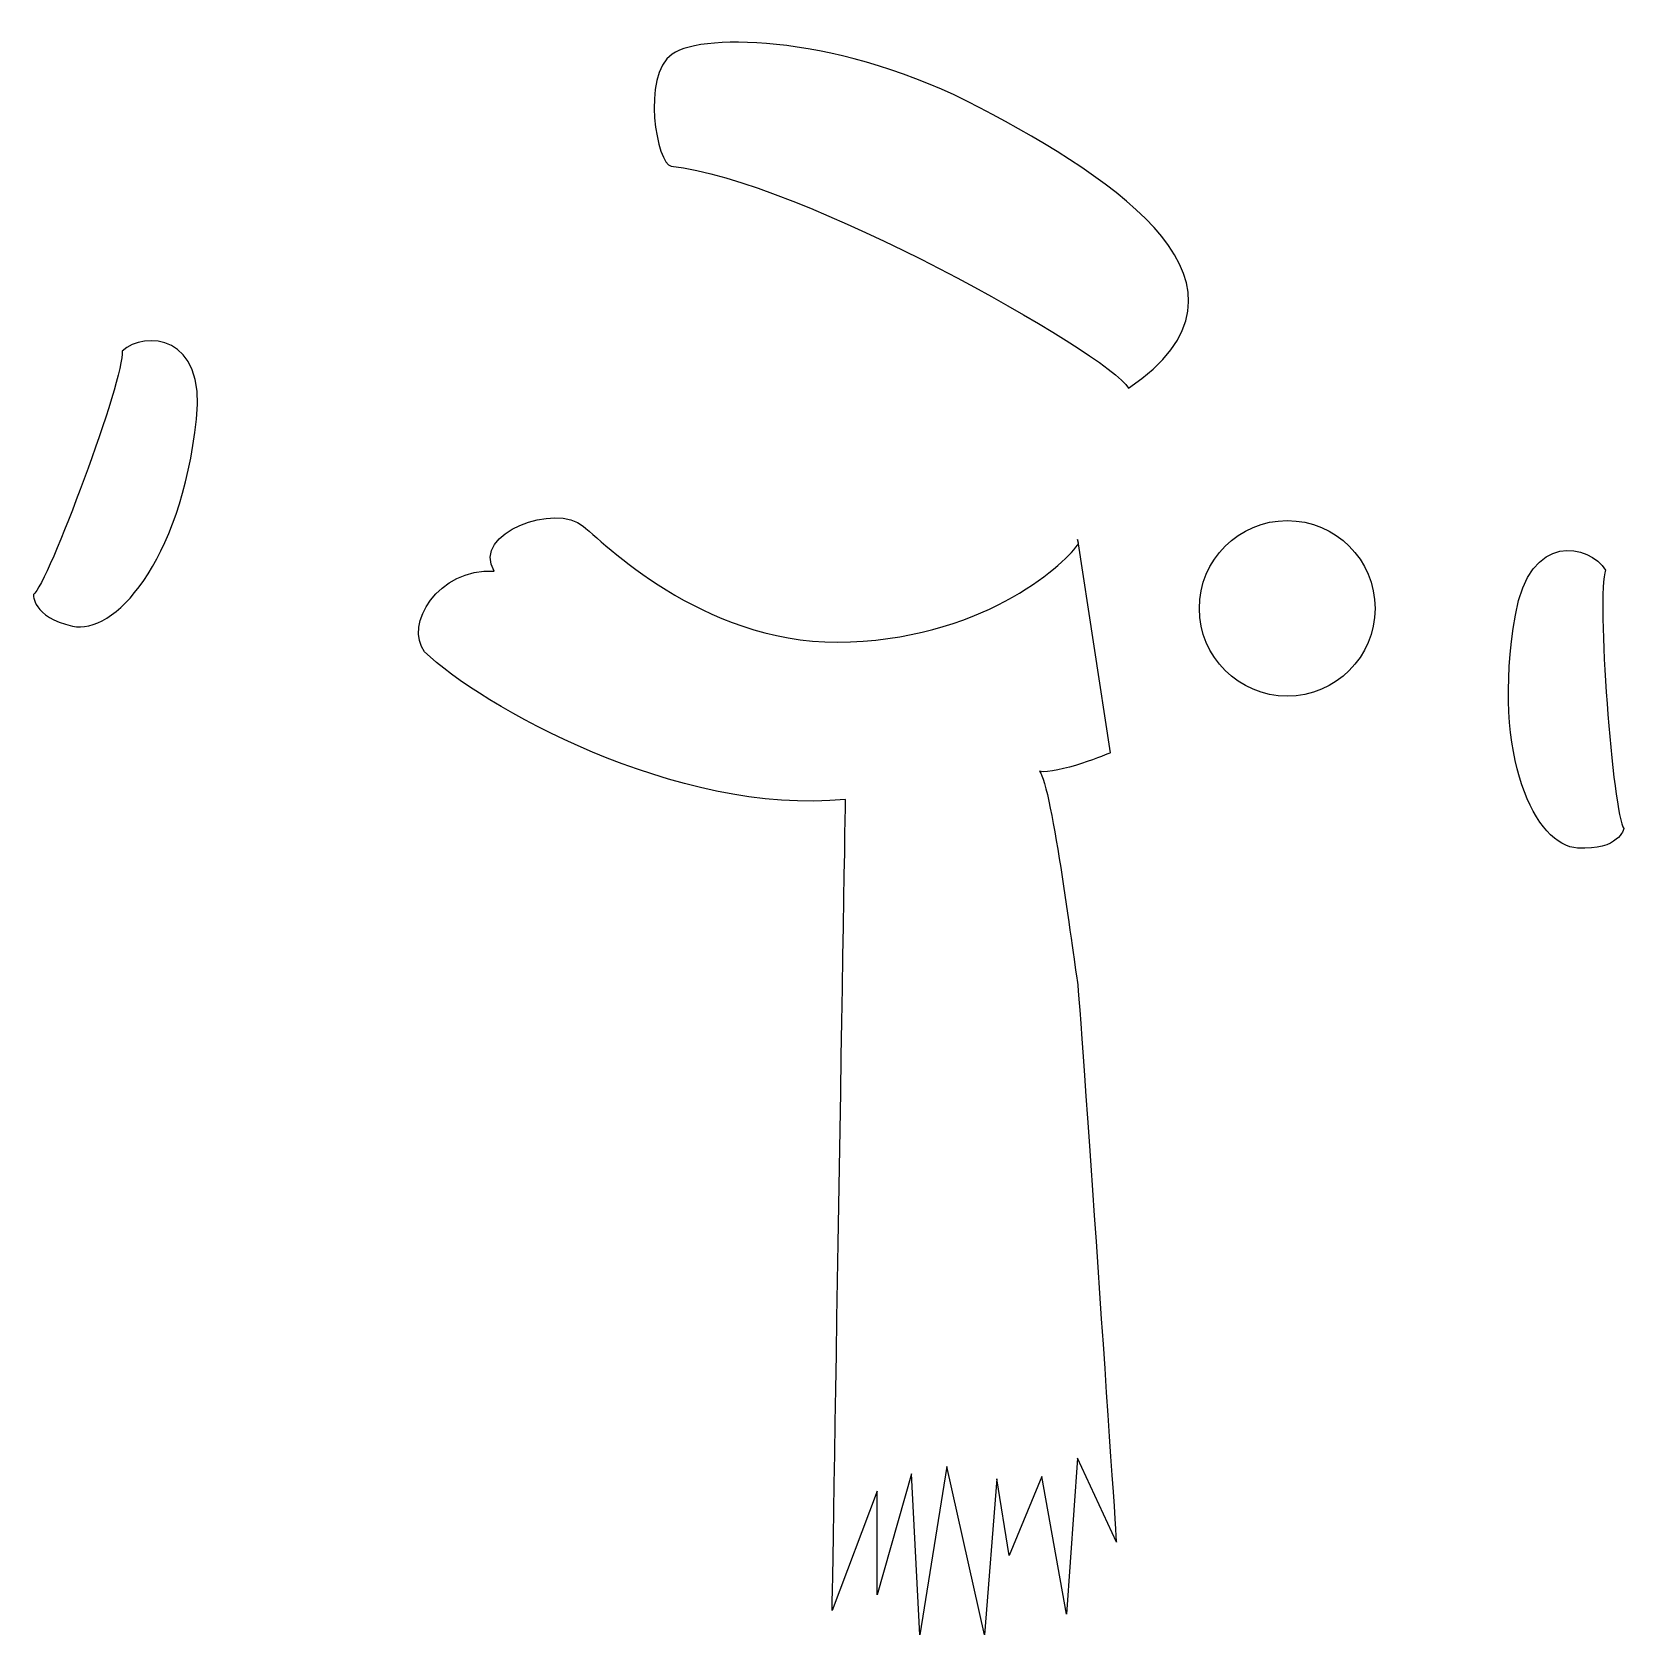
# Model space of a CAD drawing. Header units: centimetres. Extents: x -6.2 to 6.2, y -6.2 to 6.3.
import ezdxf

# ---------------------------------------------------------------- set-up
doc = ezdxf.new("R2010")
doc.units = ezdxf.units.CM
doc.header["$MEASUREMENT"] = 0
doc.layers.add('Camada 1', color=7, linetype='Continuous')

msp = doc.modelspace()

# ---------------------------------------------------------------- linework, layer by layer
at = {"layer": 'Camada 1'}
msp.add_ellipse((3.5857, 1.80019), major_axis=(0, 0.68691), ratio=1, dxfattribs=at)
for points, knots in [([(-1.23215, 5.2581), (-1.34042, 5.2686), (-1.47067, 5.96409), (-1.22262, 6.1358), (-1.22262, 6.1358), (-0.97457, 6.30751), (0.113, 6.27891), (1.18154, 5.71601), (1.18154, 5.71601), (2.25008, 5.15311), (3.51895, 4.32311), (2.34547, 3.52171), (2.34547, 3.52171), (2.1833, 3.79842), (-0.24949, 5.1627), (-1.23215, 5.2581)], [0, 0, 0, 0, 0.2, 0.2, 0.2, 0.2, 0.4, 0.4, 0.4, 0.4, 0.6, 0.6, 0.6, 0.6, 1, 1, 1, 1]), ([(-5.5243, 3.81287), (-5.34991, 3.97133), (-4.8684, 3.94606), (-4.94277, 3.27913), (-4.94277, 3.27913), (-5.06935, 2.14433), (-5.59523, 1.59035), (-5.91231, 1.66134), (-5.91231, 1.66134), (-6.22939, 1.73233), (-6.2188, 1.90791), (-6.2188, 1.90791), (-6.2188, 1.90791), (-6.10736, 1.98516), (-5.50345, 3.60843), (-5.5243, 3.81287)], [0, 0, 0, 0, 0.2, 0.2, 0.2, 0.2, 0.4, 0.4, 0.4, 0.4, 0.6, 0.6, 0.6, 0.6, 1, 1, 1, 1]), ([(1.95433, 2.31014), (1.86847, 2.16703), (1.25787, 1.58508), (0.17027, 1.53737), (0.17027, 1.53737), (-0.91733, 1.48967), (-1.70917, 2.26243), (-1.91907, 2.4437), (-1.91907, 2.4437), (-2.12897, 2.62497), (-2.79677, 2.396), (-2.61551, 2.09069), (-2.61551, 2.09069), (-3.05437, 2.11932), (-3.3215, 1.6709), (-3.15931, 1.46103), (-3.15931, 1.46103), (-2.73, 1.04127), (-1.18443, 0.17306), (0.13213, 0.30665), (0.13213, 0.30665), (0.13213, 0.29712), (0.02717, -6.03761), (0.02717, -6.03761), (0.02717, -6.03761), (0.02717, -6.03761), (0.38018, -5.10265), (0.38018, -5.10265), (0.38018, -5.10265), (0.38018, -5.10265), (0.38018, -5.91357), (0.38018, -5.91357), (0.38018, -5.91357), (0.38018, -5.91357), (0.6473, -4.96906), (0.6473, -4.96906), (0.6473, -4.96906), (0.6473, -4.96906), (0.71408, -6.2284), (0.71408, -6.2284), (0.71408, -6.2284), (0.71408, -6.2284), (0.92397, -4.91183), (0.92397, -4.91183), (0.92397, -4.91183), (0.92397, -4.91183), (1.21972, -6.2284), (1.21972, -6.2284), (1.21972, -6.2284), (1.21972, -6.2284), (1.31513, -5.00724), (1.31513, -5.00724), (1.31513, -5.00724), (1.31513, -5.00724), (1.41051, -5.60829), (1.41051, -5.60829), (1.41051, -5.60829), (1.41051, -5.60829), (1.66808, -4.98816), (1.66808, -4.98816), (1.66808, -4.98816), (1.66808, -4.98816), (1.8589, -6.0662), (1.8589, -6.0662), (1.8589, -6.0662), (1.8589, -6.0662), (1.94476, -4.84504), (1.94476, -4.84504), (1.94476, -4.84504), (1.94476, -4.84504), (2.25006, -5.50335), (2.25006, -5.50335), (2.25006, -5.50335), (2.25006, -5.50335), (1.96383, -1.22932), (1.94476, -1.12436), (1.94476, -1.12436), (1.92569, -1.0194), (1.74442, 0.4212), (1.64901, 0.52614), (1.64901, 0.52614), (1.78257, 0.49751), (2.20236, 0.66923), (2.20236, 0.66923), (2.20236, 0.66923), (2.20236, 0.66923), (1.94476, 2.3388), (1.94476, 2.3388), (1.94476, 2.3388), (1.94476, 2.3388), (1.95433, 2.31014), (1.95433, 2.31014)], [0, 0, 0, 0, 0.04166667, 0.04166667, 0.04166667, 0.04166667, 0.08333333, 0.08333333, 0.08333333, 0.08333333, 0.125, 0.125, 0.125, 0.125, 0.16666667, 0.16666667, 0.16666667, 0.16666667, 0.20833333, 0.20833333, 0.20833333, 0.20833333, 0.25, 0.25, 0.25, 0.25, 0.29166667, 0.29166667, 0.29166667, 0.29166667, 0.33333333, 0.33333333, 0.33333333, 0.33333333, 0.375, 0.375, 0.375, 0.375, 0.41666667, 0.41666667, 0.41666667, 0.41666667, 0.45833333, 0.45833333, 0.45833333, 0.45833333, 0.5, 0.5, 0.5, 0.5, 0.54166667, 0.54166667, 0.54166667, 0.54166667, 0.58333333, 0.58333333, 0.58333333, 0.58333333, 0.625, 0.625, 0.625, 0.625, 0.66666667, 0.66666667, 0.66666667, 0.66666667, 0.70833333, 0.70833333, 0.70833333, 0.70833333, 0.75, 0.75, 0.75, 0.75, 0.79166667, 0.79166667, 0.79166667, 0.79166667, 0.83333333, 0.83333333, 0.83333333, 0.83333333, 0.875, 0.875, 0.875, 0.875, 0.91666667, 0.91666667, 0.91666667, 0.91666667, 1, 1, 1, 1]), ([(6.07575, 2.10028), (5.95171, 2.30062), (5.48189, 2.40894), (5.36974, 1.7473), (5.36974, 1.7473), (5.17892, 0.62152), (5.53193, -0.05584), (5.85631, -0.07491), (5.85631, -0.07491), (6.18069, -0.09398), (6.21884, 0.07775), (6.21884, 0.07775), (6.21884, 0.07775), (6.13298, 0.18266), (5.99941, 1.90946), (6.07575, 2.10028)], [0, 0, 0, 0, 0.2, 0.2, 0.2, 0.2, 0.4, 0.4, 0.4, 0.4, 0.6, 0.6, 0.6, 0.6, 1, 1, 1, 1]), ([(1.95433, 2.31014), (1.95433, 2.31014), (1.95433, 2.31014), (1.95433, 2.31014), (1.95433, 2.31014), (1.95433, 2.31014), (1.95433, 2.31014), (1.95433, 2.31014)], [0, 0, 0, 0, 0.33333333, 0.33333333, 0.33333333, 0.33333333, 1, 1, 1, 1])]:
    msp.add_open_spline(points, degree=3, knots=knots, dxfattribs=at)

doc.saveas('drawing.dxf')
